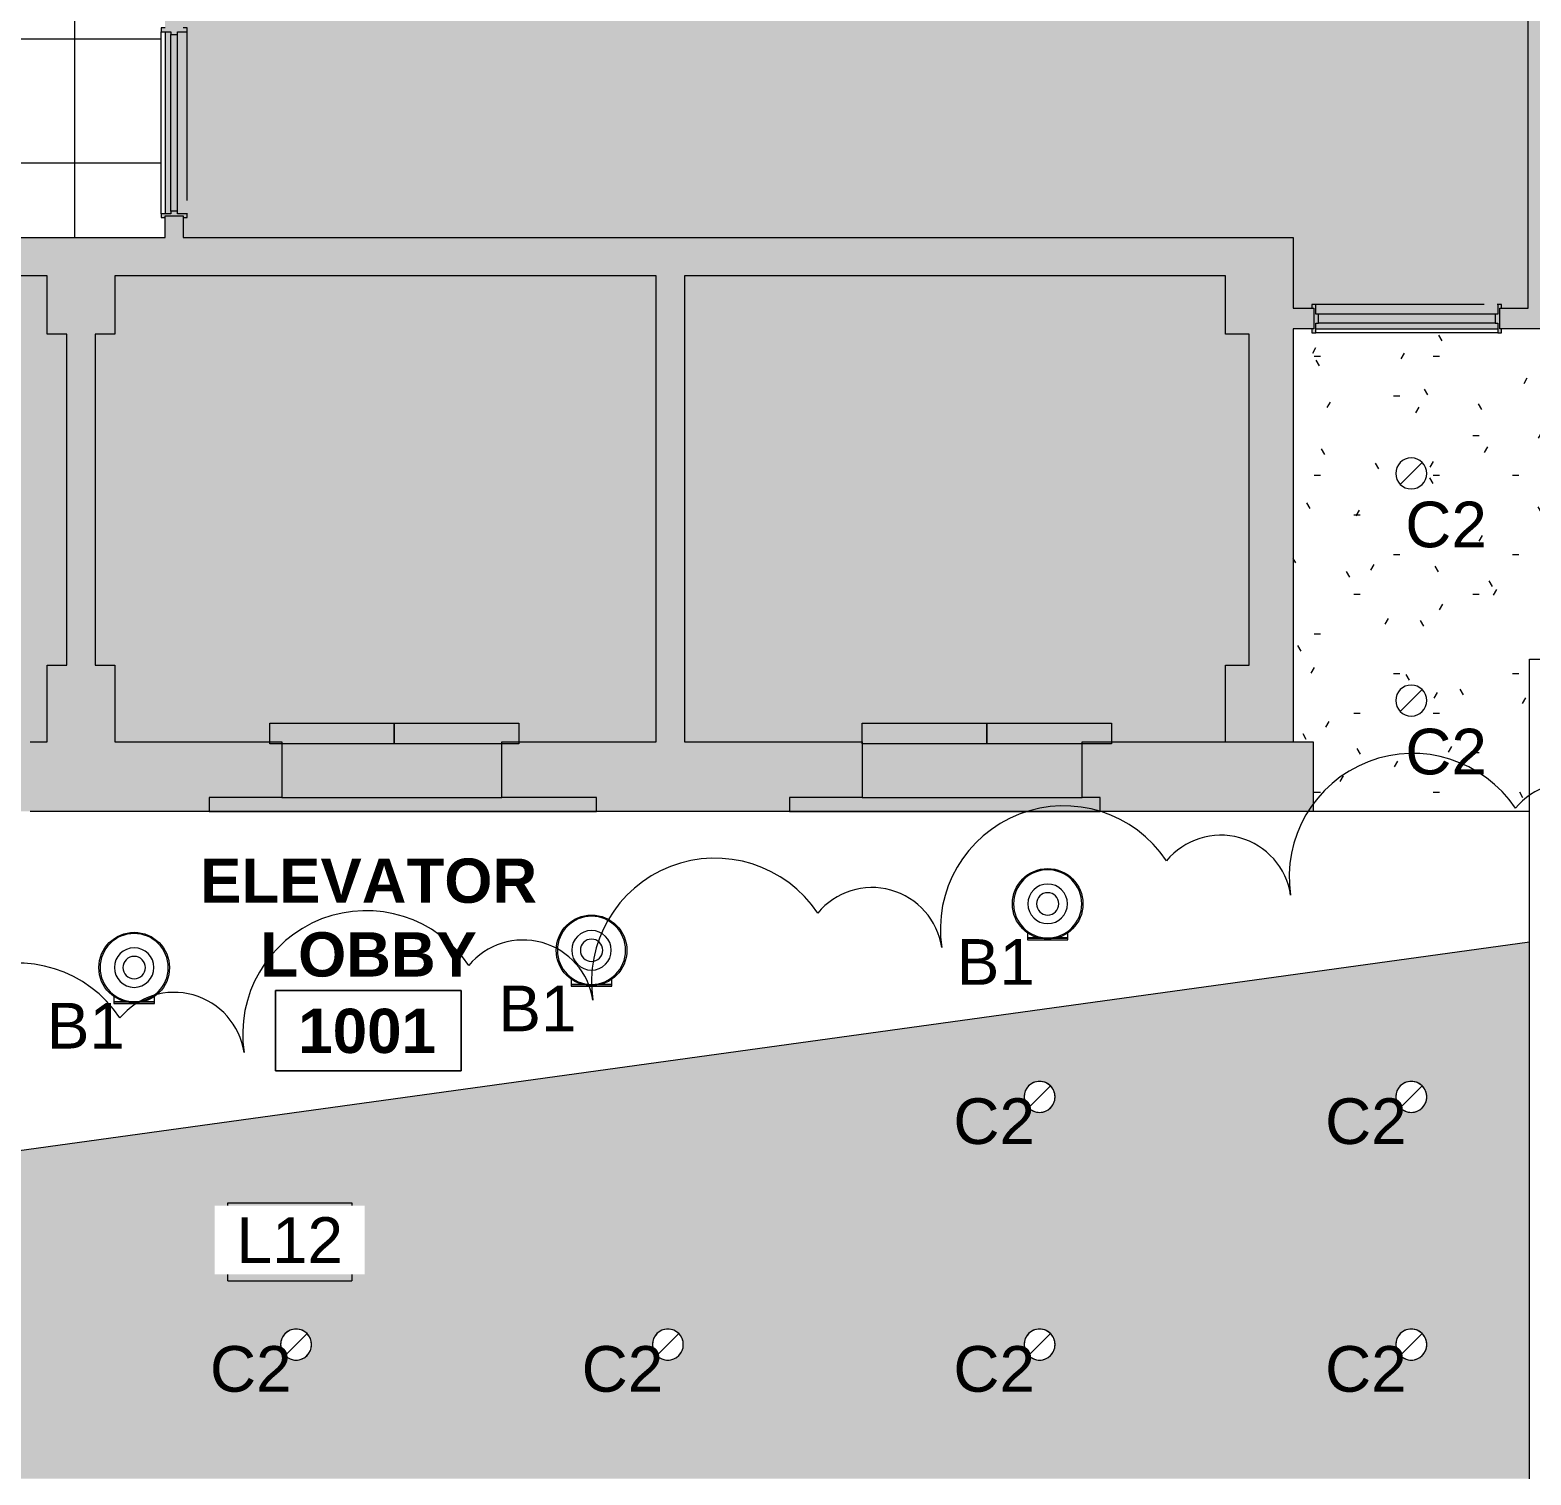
# Model space of a CAD drawing. Header units: inches. Extents: x 4387 to 7158, y 1246 to 2590.
# Drawn here: x 5480.6 to 5771.3, y 1849.2 to 2129.2 of the extents above; entities that cross this region are included whole.
import ezdxf

# ---------------------------------------------------------------- set-up
doc = ezdxf.new("R2010")
doc.units = ezdxf.units.IN
doc.header["$MEASUREMENT"] = 0
for name, color, linetype, lineweight in [('A-ANNO-KEYN', 231, 'Continuous', 9), ('A-AREA-IDEN', 2, 'Continuous', 9), ('A-CLNG', 13, 'Continuous', 13), ('A-CLNG-PATT', 13, 'Continuous', 13), ('A-DETL', 90, 'Continuous', 9), ('A-DETL-GENF', 92, 'Continuous', 9), ('A-DETL-THIN', 151, 'Continuous', 9), ('A-DOOR', 31, 'Continuous', 13), ('A-GENM', 13, 'Continuous', 9), ('A-WALL', 113, 'Continuous', 13), ('A-WALL-PATT', 111, 'Continuous', 13), ('E-LITE-EQPM', 33, 'Continuous', 9), ('E-LITE-EQPM-IDEN', 33, 'Continuous', 9), ('G-ANNO-REVC', 71, 'Continuous', 9), ('I-WALL', 2, 'Continuous', 13)]:
    doc.layers.add(name, color=color, linetype=linetype, lineweight=lineweight)
doc.styles.add('Arial', font='arial.ttf', dxfattribs={"height": 8.851796})
doc.styles.add('Swis721 Lt BT_B', font='', dxfattribs={"height": 8.583975})
doc.styles.get('Swis721 Lt BT_B').set_extended_font_data('Swis721 Lt BT', bold=True)
pattern_1 = [(0, (0, 0), (30.72, 7.68), [1.267, -21.773, 1.267, -21.773, -122.88]), (0, (0, 0), (30.72, 7.68), [-46.08, 1.267, -44.813, 1.267, -21.773, -53.76]), (0, (0, 0), (30.72, 7.68), [-115.2, 1.267, -14.093, 1.267, -37.133]), (120, (11.52, 3.84), (-22.011075, 22.7643), [1.267, -21.773, 1.267, -21.773, -122.88]), (120, (11.52, 3.84), (-22.011075, 22.7643), [-46.08, 1.267, -44.813, 1.267, -21.773, -53.76]), (120, (11.52, 3.84), (-22.011075, 22.7643), [-115.2, 1.267, -14.093, 1.267, -37.133]), (240, (15.36, 19.2), (-8.708925, -30.4443), [1.267, -21.773, 1.267, -21.773, -122.88]), (240, (15.36, 19.2), (-8.708925, -30.4443), [-46.08, 1.267, -44.813, 1.267, -21.773, -53.76]), (240, (15.36, 19.2), (-8.708925, -30.4443), [-115.2, 1.267, -14.093, 1.267, -37.133])]

# ---------------------------------------------------------------- blocks, each defined once
blk = doc.blocks.new('Single Flush_No Glass - 3_-0_x8_-0_-4442643-10TH FLOOR RCP')
at = {"layer": 'A-DOOR'}
h = blk.add_hatch(color=10, dxfattribs=at)
h.paths.add_polyline_path([(-13.63, -2.66), (-13.63, -0.79), (-13.13, -0.79), (-13.13, 0.96), (-13.63, 0.96), (-13.63, 2.84), (-14.38, 2.84), (-14.38, 2.09), (-14.01, 2.09), (-14.01, -1.91), (-14.38, -1.91), (-14.38, -2.66), (-14.01, -2.66)], flags=0)
h.paths.add_polyline_path([(22.09, -2.66), (22.37, -2.66), (22.37, -1.91), (21.99, -1.91), (21.99, 2.09), (22.37, 2.09), (22.37, 2.84), (21.62, 2.84), (21.62, 0.96), (21.12, 0.96), (21.12, -0.79), (21.62, -0.79), (21.62, -2.66), (21.99, -2.66)], flags=0)
at = {"layer": 'A-DOOR', "color": 8, "lineweight": 20}
for p, q in [((-13.63, 2.84), (-14.38, 2.84)), ((-14.38, 2.84), (-14.38, 2.09)), ((-13.63, 0.96), (-13.63, 2.84)), ((-13.13, 0.96), (-13.63, 0.96)), ((-13.13, -0.79), (-13.13, 0.96)), ((21.12, 0.96), (21.12, -0.79)), ((21.62, 0.96), (21.12, 0.96)), ((21.62, 2.84), (21.62, 0.96)), ((22.37, 2.84), (21.62, 2.84)), ((22.37, 2.09), (22.37, 2.84)), ((-14.38, -1.91), (-14.38, -2.66)), ((-14.38, -2.66), (-13.63, -2.66)), ((-13.63, -0.79), (-13.13, -0.79)), ((-13.63, -2.66), (-13.63, -0.79)), ((21.12, -0.79), (21.62, -0.79)), ((21.62, -0.79), (21.62, -2.66)), ((21.62, -2.66), (22.37, -2.66)), ((22.37, -2.66), (22.37, -1.91))]:
    blk.add_line(p, q, dxfattribs=at)
at = {"layer": 'A-DOOR', "color": 55}
for p, q in [((19.02, 2.84), (-13.63, 2.84)), ((21.12, 0.96), (-13.13, 0.96)), ((21.62, 2.84), (21.49, 2.84)), ((21.62, -2.66), (-13.63, -2.66)), ((21.12, -0.79), (-13.13, -0.79))]:
    blk.add_line(p, q, dxfattribs=at)
blk = doc.blocks.new('Single Flush_No Glass - 3_-0_x8_-0_-4442633-10TH FLOOR RCP')
at = {"layer": 'A-DOOR'}
h = blk.add_hatch(color=10, dxfattribs=at)
h.paths.add_polyline_path([(22.37, 1.84), (22.37, 2.59), (21.62, 2.59), (21.62, 0.71), (21.12, 0.71), (21.12, -0.54), (21.62, -0.54), (21.62, -2.41), (22.37, -2.41), (22.37, -1.66), (21.99, -1.66), (21.99, 1.84)], flags=0)
h.paths.add_polyline_path([(-13.13, 0.71), (-13.63, 0.71), (-13.63, 2.59), (-14.38, 2.59), (-14.38, 1.84), (-14.01, 1.84), (-14.01, -1.66), (-14.38, -1.66), (-14.38, -2.41), (-13.63, -2.41), (-13.63, -0.54), (-13.13, -0.54)], flags=0)
at = {"layer": 'A-DOOR', "color": 8, "lineweight": 20}
for p, q in [((-13.63, 2.59), (-14.38, 2.59)), ((-14.38, 2.59), (-14.38, 1.84)), ((-13.63, 0.71), (-13.63, 2.59)), ((-13.13, 0.71), (-13.63, 0.71)), ((-13.13, -0.54), (-13.13, 0.71)), ((21.12, 0.71), (21.12, -0.54)), ((21.62, 0.71), (21.12, 0.71)), ((21.62, 2.59), (21.62, 0.71)), ((22.37, 2.59), (21.62, 2.59)), ((22.37, 1.84), (22.37, 2.59)), ((-14.38, -1.66), (-14.38, -2.41)), ((-14.38, -2.41), (-13.63, -2.41)), ((-13.63, -0.54), (-13.13, -0.54)), ((-13.63, -2.41), (-13.63, -0.54)), ((21.12, -0.54), (21.62, -0.54)), ((21.62, -0.54), (21.62, -2.41)), ((21.62, -2.41), (22.37, -2.41)), ((22.37, -2.41), (22.37, -1.66))]:
    blk.add_line(p, q, dxfattribs=at)
at = {"layer": 'A-DOOR', "color": 55}
for p, q in [((19.02, 2.59), (-13.63, 2.59)), ((21.12, 0.71), (-13.13, 0.71)), ((21.62, 2.59), (21.49, 2.59)), ((21.62, -2.41), (-13.63, -2.41)), ((21.12, -0.54), (-13.13, -0.54))]:
    blk.add_line(p, q, dxfattribs=at)
blk = doc.blocks.new('Doors 1 - Doors 1-4887781-10TH FLOOR RCP')
at = {"layer": 'A-DOOR'}
for p, q in [((5419.85, 1990.83), (5419.85, 1994.88)), ((5419.85, 1994.88), (5443.99, 1994.88)), ((5443.99, 1990.83), (5443.99, 1994.88)), ((5443.99, 1994.88), (5468.12, 1994.88)), ((5443.99, 1994.88), (5443.99, 1990.83)), ((5468.12, 1994.88), (5468.12, 1990.83)), ((5527, 1990.83), (5527, 1994.88)), ((5527, 1994.88), (5551.14, 1994.88)), ((5551.14, 1990.83), (5551.14, 1994.88)), ((5551.14, 1994.88), (5575.27, 1994.88)), ((5551.14, 1994.88), (5551.14, 1990.83)), ((5575.27, 1994.88), (5575.27, 1990.83)), ((5641.76, 1990.83), (5641.76, 1994.88)), ((5641.76, 1994.88), (5665.9, 1994.88)), ((5665.9, 1990.83), (5665.9, 1994.88)), ((5665.9, 1994.88), (5690.03, 1994.88)), ((5665.9, 1994.88), (5665.9, 1990.83)), ((5690.03, 1994.88), (5690.03, 1990.83)), ((5443.99, 1990.83), (5419.85, 1990.83)), ((5468.12, 1990.83), (5443.99, 1990.83)), ((5551.14, 1990.83), (5527, 1990.83)), ((5575.27, 1990.83), (5551.14, 1990.83)), ((5665.9, 1990.83), (5641.76, 1990.83)), ((5690.03, 1990.83), (5665.9, 1990.83))]:
    blk.add_line(p, q, dxfattribs=at)
blk = doc.blocks.new('Downlight - Recessed Can - C2 - 6_ Downlight - Flangeless-5983455-10TH FLOOR RCP')
at = {"layer": 'E-LITE-EQPM'}
for q in [(-2.12, -2.12), (2.12, 2.12)]:
    blk.add_line((0, 0), q, dxfattribs=at)
for start, end in [(360, 180), (180, 360)]:
    blk.add_arc((0, 0), 3, start, end, dxfattribs=at)
blk = doc.blocks.new('L-Surface Mounted Downlight - B - DOWNLIGHT_ SURFACE MOUNTED-5054385-10TH FLOOR RCP')
at = {"layer": 'A-GENM'}
for p, q in [((-6.96, 3.92), (-5.54, 3.92)), ((-6.96, -3.92), (-6.96, 3.92)), ((-6.7, 3.92), (-6.7, 1.07)), ((-6.54, 1.94), (-6.54, 3.92)), ((-6.7, -1.07), (-6.7, -3.92)), ((-6.54, -3.92), (-6.54, -1.94)), ((-5.54, -3.92), (-6.96, -3.92))]:
    blk.add_line(p, q, dxfattribs=at)
at = {"layer": 'E-LITE-EQPM'}
for radius in [6.6, 3.83, 2.17]:
    blk.add_circle((0, 0), radius, dxfattribs=at)
for start, end in [(360, 180), (180, 360)]:
    blk.add_arc((0, 0), 6.84, start, end, dxfattribs=at)
blk = doc.blocks.new('Downlight - Recessed Can - C2 - 6_ Downlight - Flangeless-6313321-10TH FLOOR RCP')
at = {"layer": 'E-LITE-EQPM'}
for q in [(-2.12, -2.12), (2.12, 2.12)]:
    blk.add_line((0, 0), q, dxfattribs=at)
for start, end in [(103.6312, 126.2008), (78.9964, 101.0036), (53.7992, 76.3688), (156.6941, 180), (180, 203.3059), (130.583, 152.8285), (27.1715, 49.417), (360, 23.3059), (336.6941, 360), (207.1715, 229.417), (233.7992, 256.3688), (283.6312, 306.2008), (310.583, 332.8285), (258.9964, 281.0036)]:
    blk.add_arc((0, 0), 3, start, end, dxfattribs=at)
blk = doc.blocks.new('OTJ_ Room Tag - Room Name _ Number-360227-10TH FLOOR RCP')
at = {"layer": 'A-AREA-IDEN'}
for p, q in [((-0.1881, -0.1636), (-0.1881, -0.0018)), ((-0.1881, -0.0018), (0.1869, -0.0018)), ((0.1869, -0.0018), (-0.1881, -0.0018)), ((-0.1881, -0.0018), (-0.1881, -0.1636)), ((0.1869, -0.0018), (0.1869, -0.1636)), ((0.1869, -0.1636), (0.1869, -0.0018)), ((0.1869, -0.1636), (-0.1881, -0.1636)), ((-0.1881, -0.1636), (0.1869, -0.1636))]:
    blk.add_line(p, q, dxfattribs=at)
blk = doc.blocks.new('Family - ___-6307642-10TH FLOOR RCP')
at = {"layer": 'G-ANNO-REVC'}
for centre, radius, start, end in [((5748.41, 1965.07), 23.92, 33.7552, 188.5464), ((5778.82, 1969.64), 13.67, 8.5464, 140.3567), ((5680.83, 1954.91), 23.92, 33.7552, 188.5464), ((5711.24, 1959.48), 13.67, 8.5464, 140.3567), ((5613.26, 1944.76), 23.92, 33.7552, 188.5464), ((5643.67, 1949.33), 13.67, 8.5464, 140.3567), ((5545.69, 1934.6), 23.92, 33.7552, 188.5464), ((5576.09, 1939.17), 13.67, 8.5464, 140.3567), ((5478.11, 1924.45), 23.92, 33.7552, 188.5464), ((5508.52, 1929.02), 13.67, 8.5464, 140.3567)]:
    blk.add_arc(centre, radius, start, end, dxfattribs=at)
blk = doc.blocks.new('Keynote Tag - Keynote Number - Boxed-135510-10TH FLOOR RCP')
at = {"layer": 'A-ANNO-KEYN'}
for p, q in [((-0.125, -0.0792), (-0.125, 0.0781)), ((-0.125, 0.0781), (0.125, 0.0781)), ((0.125, 0.0781), (0.125, -0.0792)), ((-0.125, -0.0792), (0.125, -0.0792))]:
    blk.add_line(p, q, dxfattribs=at)

msp = doc.modelspace()

# ---------------------------------------------------------------- hatches: boundary and pattern name
at = {"layer": 'A-CLNG-PATT'}
h = msp.add_hatch(dxfattribs=at)
h.set_pattern_fill('FP_37', color=256, style=0, pattern_type=2)
h.set_pattern_definition([(0, (5657.23, 2415.436), (0, -24), []), (270, (5657.23, 2415.436), (-24, -1e-15), [])])
h.paths.add_polyline_path([(5286.8, 2088.94), (5506.75, 2088.94), (5506.75, 2092.81), (5506, 2092.81), (5506, 2129.56), (5506.75, 2129.56), (5506.75, 2136.94), (5531.25, 2136.94), (5531.25, 2262.81), (5530.5, 2262.81), (5530.5, 2299.56), (5531.25, 2299.56), (5531.25, 2319.06), (5849.23, 2319.06), (5849.21, 2398.38), (5845.48, 2398.67), (5845.48, 2524.44), (5736.96, 2524.44), (5736.96, 2511.94), (5707.46, 2511.94), (5707.46, 2524.44), (5465.96, 2524.44), (5465.96, 2512.44), (5442.46, 2512.44), (5442.46, 2480.94), (5442.26, 2480.94), (5438.61, 2439.15), (5439.36, 2439.09), (5436.15, 2402.48), (5435.41, 2402.54), (5434.38, 2390.84), (5435.13, 2390.77), (5435.06, 2389.9), (5469.92, 2386.85), (5469.77, 2385.11), (5434.9, 2388.16), (5431.93, 2354.16), (5431.18, 2354.23), (5425.94, 2294.31), (5252.14, 2281.21), (5257.67, 2207.84), (5448.03, 2222.19), (5450.12, 2194.53), (5446.38, 2194.24), (5445.96, 2199.73), (5279.4, 2187.18), (5285.31, 2108.72)], flags=0)
h.paths.add_polyline_path([(5442.46, 2151.35), (5417.23, 2151.35), (5417.23, 2175.91), (5465.86, 2175.91), (5465.86, 2151.35), (5443.41, 2151.35)], flags=0)
h.paths.add_polyline_path([(5321.23, 2151.35), (5321.23, 2175.91), (5369.86, 2175.91), (5369.86, 2151.35)], flags=0)
h.paths.add_polyline_path([(5512.39, 2247.6), (5488.82, 2247.6), (5488.82, 2272.16), (5513.45, 2272.16), (5513.45, 2247.6), (5512.69, 2247.6)], flags=0)
h.paths.add_polyline_path([(5296.82, 2247.6), (5296.82, 2272.16), (5321.45, 2272.16), (5321.45, 2247.6), (5305.44, 2247.6)], flags=0)
h.paths.add_polyline_path([(5403.94, 2247.6), (5392.82, 2247.6), (5392.82, 2272.16), (5417.45, 2272.16), (5417.45, 2247.6)], flags=0)
h.paths.add_polyline_path([(5438.46, 2279.94), (5438.46, 2303.94), (5462.46, 2303.94), (5462.46, 2279.94), (5442.46, 2279.94)], flags=0)
h.paths.add_polyline_path([(5488.82, 2367.6), (5488.82, 2392.16), (5513.45, 2392.16), (5513.45, 2367.6), (5512.39, 2367.6)], flags=0)
h.paths.add_polyline_path([(5680.82, 2367.6), (5680.82, 2392.16), (5705.45, 2392.16), (5705.45, 2367.6)], flags=0)
h.paths.add_polyline_path([(5596.42, 2367.6), (5584.82, 2367.6), (5584.82, 2392.16), (5609.45, 2392.16), (5609.45, 2367.6)], flags=0)
h.paths.add_polyline_path([(5776.82, 2367.6), (5776.82, 2392.16), (5801.45, 2392.16), (5801.45, 2367.6), (5788.33, 2367.6)], flags=0)
h.paths.add_polyline_path([(5488.82, 2463.6), (5488.82, 2488.16), (5513.45, 2488.16), (5513.45, 2463.6), (5502.18, 2463.6)], flags=0)
h.paths.add_polyline_path([(5609.45, 2463.6), (5584.82, 2463.6), (5584.82, 2488.16), (5609.45, 2488.16), (5609.45, 2484.22)], flags=0)
h.paths.add_polyline_path([(5680.82, 2463.6), (5680.82, 2488.16), (5705.45, 2488.16), (5705.45, 2463.6)], flags=0)
h.paths.add_polyline_path([(5776.82, 2463.6), (5776.82, 2488.16), (5801.45, 2488.16), (5801.45, 2463.6), (5788.33, 2463.6)], flags=0)
h.paths.add_polyline_path([(5711.39, 2515.87), (5733.02, 2515.87), (5733.02, 2517.33), (5711.66, 2517.33), (5711.66, 2524.44), (5711.39, 2524.44)], flags=0)
h = msp.add_hatch(dxfattribs=at)
h.set_pattern_fill('FP_13', color=256, style=0, pattern_type=2)
h.set_pattern_definition(pattern_1)
h.paths.add_polyline_path([(5753.83, 1977.74), (5771, 1977.74), (5771, 2007.24), (5831, 2007.24), (5831, 2032.49), (5830.25, 2032.49), (5830.25, 2066.62), (5795.25, 2066.62), (5795.25, 2068.37), (5830.25, 2068.37), (5830.25, 2069.24), (5831, 2069.24), (5831, 2071.24), (5765.62, 2071.24), (5765.62, 2070.49), (5728.87, 2070.49), (5728.87, 2071.24), (5725.25, 2071.24), (5725.25, 1991.24), (5729.09, 1991.24), (5729.09, 1977.74), (5746, 1977.74)], flags=0)
h.paths.add_polyline_path([(5748.12, 1996.24), (5747.34, 1996.35), (5746.62, 1996.65), (5746, 1997.12), (5745.52, 1997.74), (5745.22, 1998.47), (5745.12, 1999.24), (5745.22, 2000.02), (5745.52, 2000.74), (5746, 2001.37), (5746.62, 2001.84), (5747.34, 2002.14), (5748.12, 2002.24), (5748.9, 2002.14), (5749.62, 2001.84), (5750.24, 2001.37), (5750.72, 2000.74), (5751.02, 2000.02), (5751.12, 1999.24), (5751.02, 1998.47), (5750.72, 1997.74), (5750.24, 1997.12), (5749.62, 1996.65), (5748.9, 1996.35)], flags=0)
h.paths.add_polyline_path([(5891.8, 2007.24), (5923.65, 2007.24), (5923.65, 2071.24), (5834.75, 2071.24), (5834.75, 2069.24), (5835.5, 2069.24), (5835.5, 2032.49), (5834.75, 2032.49), (5834.75, 2007.24), (5857.31, 2007.24)], flags=0)
h.paths.add_polyline_path([(5748.12, 2040.24), (5747.34, 2040.35), (5746.62, 2040.65), (5746, 2041.12), (5745.52, 2041.74), (5745.22, 2042.47), (5745.12, 2043.24), (5745.22, 2044.02), (5745.52, 2044.74), (5746, 2045.37), (5746.62, 2045.84), (5747.34, 2046.14), (5748.12, 2046.24), (5748.9, 2046.14), (5749.62, 2045.84), (5750.24, 2045.37), (5750.75, 2044.66), (5751.02, 2044.02), (5751.12, 2043.24), (5751.02, 2042.47), (5750.72, 2041.74), (5750.24, 2041.12), (5749.62, 2040.65), (5748.9, 2040.35)], flags=0)
h.paths.add_polyline_path([(5879.2, 2040.24), (5878.42, 2040.35), (5877.7, 2040.65), (5877.08, 2041.12), (5876.6, 2041.74), (5876.3, 2042.47), (5876.2, 2043.24), (5876.3, 2044.02), (5876.6, 2044.74), (5877.08, 2045.37), (5877.7, 2045.84), (5878.42, 2046.14), (5879.2, 2046.24), (5879.98, 2046.14), (5880.7, 2045.84), (5881.32, 2045.37), (5881.8, 2044.74), (5882.1, 2044.02), (5882.2, 2043.24), (5882.1, 2042.47), (5881.8, 2041.74), (5881.32, 2041.12), (5880.7, 2040.65), (5879.98, 2040.35)], flags=0)
at = {"layer": 'A-DETL-GENF'}
h = msp.add_hatch(color=9, dxfattribs=at)
h.paths.add_polyline_path([(5684.39, 1977.74), (5687.86, 1977.74), (5687.86, 1991.24), (5712.13, 1991.24), (5712.13, 2006.1), (5716.72, 2006.1), (5716.72, 2070.26), (5712.13, 2070.26), (5712.13, 2081.51), (5607.33, 2081.51), (5607.33, 1991.24), (5627.71, 1991.24), (5627.71, 1977.74), (5641.76, 1977.74)], flags=0)
h.paths.add_polyline_path([(5422.86, 1977.74), (5480.58, 1977.74), (5480.58, 1991.24), (5483.89, 1991.24), (5483.89, 2006.1), (5487.71, 2006.1), (5487.71, 2070.26), (5483.89, 2070.26), (5483.89, 2081.51), (5385.01, 2081.51), (5385.01, 2070.26), (5380.25, 2070.26), (5380.25, 2006.1), (5385.01, 2006.1), (5385.01, 1991.24), (5408.81, 1991.24), (5408.81, 1977.74)], flags=0)
h.paths.add_polyline_path([(5515.29, 1977.74), (5590.33, 1977.74), (5590.33, 1980.44), (5571.97, 1980.44), (5571.97, 1991.24), (5601.83, 1991.24), (5601.83, 2081.51), (5497.01, 2081.51), (5497.01, 2070.26), (5493.21, 2070.26), (5493.21, 2006.1), (5497.01, 2006.1), (5497.01, 1991.24), (5529.34, 1991.22), (5529.34, 1980.44), (5515.29, 1980.44)], flags=0)
h.paths.add_polyline_path([(5764.37, 2071.24), (5764.87, 2071.24), (5764.87, 2072.37), (5764.37, 2072.37), (5764.37, 2074.12), (5764.87, 2074.12), (5764.87, 2075.99), (5765.62, 2075.99), (5765.62, 2075.24), (5770.75, 2075.24), (5770.75, 2182.44), (5763.08, 2182.44), (5763.08, 2176.34), (5755.21, 2176.34), (5755.21, 2182.44), (5534.75, 2182.44), (5534.75, 2133.44), (5510.25, 2133.44), (5510.25, 2129.56), (5511, 2129.56), (5511, 2128.81), (5509.12, 2128.81), (5509.12, 2128.31), (5507.87, 2128.31), (5507.87, 2128.81), (5506.75, 2128.81), (5506.75, 2093.56), (5507.87, 2093.56), (5507.87, 2094.06), (5509.12, 2094.06), (5509.12, 2093.56), (5511, 2093.56), (5511, 2092.81), (5510.25, 2092.81), (5510.25, 2088.94), (5725.25, 2088.94), (5725.25, 2075.24), (5728.87, 2075.24), (5728.87, 2075.99), (5729.62, 2075.99), (5729.62, 2074.12), (5730.12, 2074.12), (5730.12, 2072.37), (5729.62, 2072.37), (5729.62, 2071.24), (5753.83, 2071.24)], flags=0)
h = msp.add_hatch(dxfattribs=at)
h.set_pattern_fill('FP_13', style=0, pattern_type=2)
h.set_pattern_definition(pattern_1)
h.paths.add_polyline_path([(5140.83, 1514.25), (5140.83, 1562.74), (5082.38, 1562.74), (5074.69, 1588.88), (5098.67, 1595.93), (5057.41, 1765.81), (5035.33, 1765.81), (5035.33, 1796.06), (5250.97, 1848.44), (5771, 1848.44), (5771, 1952.43), (4996, 1845.34), (5093.38, 1514.25), (5106.74, 1514.25)], flags=0)
h.paths.add_polyline_path([(5051.84, 1813.68), (5051.06, 1813.78), (5050.34, 1814.08), (5049.72, 1814.56), (5049.24, 1815.18), (5048.94, 1815.9), (5048.84, 1816.68), (5048.94, 1817.45), (5049.24, 1818.18), (5049.72, 1818.8), (5050.34, 1819.28), (5051.06, 1819.57), (5051.84, 1819.68), (5052.61, 1819.57), (5053.34, 1819.28), (5053.96, 1818.8), (5054.44, 1818.18), (5054.73, 1817.45), (5054.84, 1816.68), (5054.73, 1815.9), (5054.44, 1815.18), (5053.96, 1814.56), (5053.34, 1814.08), (5052.61, 1813.78)], flags=0)
h.paths.add_polyline_path([(5110.14, 1827.84), (5109.37, 1827.94), (5108.64, 1828.24), (5108.02, 1828.72), (5107.54, 1829.34), (5107.24, 1830.06), (5107.14, 1830.84), (5107.24, 1831.62), (5107.54, 1832.34), (5108.03, 1832.97), (5108.64, 1833.44), (5109.37, 1833.74), (5110.22, 1833.83), (5111.03, 1833.69), (5111.64, 1833.44), (5112.26, 1832.96), (5112.74, 1832.34), (5113.04, 1831.62), (5113.14, 1830.84), (5113.04, 1830.06), (5112.74, 1829.34), (5112.26, 1828.72), (5111.64, 1828.24), (5110.92, 1827.94)], flags=0)
h.paths.add_polyline_path([(5168.45, 1842), (5167.67, 1842.1), (5166.95, 1842.4), (5166.33, 1842.88), (5165.85, 1843.5), (5165.55, 1844.22), (5165.45, 1845), (5165.55, 1845.78), (5165.85, 1846.5), (5166.33, 1847.12), (5166.95, 1847.6), (5167.67, 1847.9), (5168.45, 1848), (5169.22, 1847.9), (5169.95, 1847.6), (5170.57, 1847.12), (5171.04, 1846.5), (5171.34, 1845.78), (5171.45, 1845), (5171.34, 1844.22), (5171.04, 1843.5), (5170.57, 1842.88), (5169.95, 1842.4), (5169.22, 1842.1)], flags=0)
h.paths.add_polyline_path([(5226.75, 1856.16), (5225.98, 1856.26), (5225.25, 1856.56), (5224.63, 1857.04), (5224.15, 1857.66), (5223.85, 1858.39), (5223.75, 1859.16), (5223.85, 1859.94), (5224.15, 1860.66), (5224.63, 1861.28), (5225.25, 1861.76), (5225.98, 1862.06), (5226.75, 1862.16), (5227.53, 1862.06), (5228.25, 1861.76), (5228.87, 1861.28), (5229.35, 1860.66), (5229.65, 1859.94), (5229.75, 1859.16), (5229.65, 1858.39), (5229.35, 1857.66), (5228.87, 1857.04), (5228.25, 1856.56), (5227.53, 1856.26)], flags=0)
h.paths.add_polyline_path([(5748.12, 1871.44), (5747.34, 1871.54), (5746.62, 1871.84), (5746, 1872.32), (5745.52, 1872.94), (5745.22, 1873.66), (5745.12, 1874.44), (5745.22, 1875.22), (5745.52, 1875.94), (5746, 1876.56), (5746.62, 1877.04), (5747.34, 1877.34), (5748.12, 1877.44), (5748.9, 1877.34), (5749.62, 1877.04), (5750.24, 1876.56), (5750.72, 1875.94), (5751.02, 1875.22), (5751.12, 1874.44), (5751.02, 1873.66), (5750.72, 1872.94), (5750.24, 1872.32), (5749.62, 1871.84), (5748.9, 1871.54)], flags=0)
h.paths.add_polyline_path([(5676.12, 1871.44), (5675.34, 1871.54), (5674.62, 1871.84), (5674, 1872.32), (5673.52, 1872.94), (5673.22, 1873.66), (5673.12, 1874.44), (5673.22, 1875.22), (5673.52, 1875.94), (5674, 1876.56), (5674.62, 1877.04), (5675.34, 1877.34), (5676.23, 1877.43), (5676.9, 1877.34), (5677.62, 1877.04), (5678.24, 1876.56), (5678.72, 1875.94), (5679.02, 1875.22), (5679.12, 1874.44), (5679.02, 1873.66), (5678.72, 1872.94), (5678.24, 1872.32), (5677.62, 1871.84), (5676.9, 1871.54), (5676.23, 1871.45)], flags=0)
h.paths.add_polyline_path([(5604.12, 1871.44), (5603.34, 1871.54), (5602.62, 1871.84), (5602, 1872.32), (5601.52, 1872.94), (5601.22, 1873.66), (5601.12, 1874.44), (5601.22, 1875.22), (5601.52, 1875.94), (5602, 1876.56), (5602.62, 1877.04), (5603.34, 1877.34), (5604.12, 1877.44), (5604.9, 1877.34), (5605.62, 1877.04), (5606.24, 1876.56), (5606.74, 1875.89), (5607.02, 1875.22), (5607.12, 1874.44), (5607.02, 1873.66), (5606.72, 1872.94), (5606.24, 1872.32), (5605.62, 1871.84), (5604.9, 1871.54)], flags=0)
h.paths.add_polyline_path([(5532.12, 1871.44), (5531.34, 1871.54), (5530.62, 1871.84), (5530, 1872.32), (5529.52, 1872.94), (5529.2, 1873.81), (5529.12, 1874.44), (5529.22, 1875.22), (5529.52, 1875.94), (5530, 1876.56), (5530.62, 1877.04), (5531.34, 1877.34), (5532.12, 1877.44), (5532.9, 1877.34), (5533.62, 1877.04), (5534.24, 1876.56), (5534.72, 1875.94), (5535.02, 1875.22), (5535.11, 1874.35), (5535.02, 1873.66), (5534.67, 1872.88), (5534.24, 1872.32), (5533.62, 1871.84), (5532.9, 1871.54)], flags=0)
h.paths.add_polyline_path([(5460.12, 1871.44), (5459.34, 1871.54), (5458.62, 1871.84), (5458, 1872.32), (5457.52, 1872.94), (5457.22, 1873.66), (5457.12, 1874.44), (5457.22, 1875.22), (5457.52, 1875.94), (5458, 1876.56), (5458.62, 1877.04), (5459.34, 1877.34), (5460.12, 1877.44), (5460.9, 1877.34), (5461.62, 1877.04), (5462.24, 1876.56), (5462.72, 1875.94), (5463.02, 1875.22), (5463.12, 1874.44), (5463.02, 1873.66), (5462.72, 1872.94), (5462.24, 1872.32), (5461.62, 1871.84), (5460.9, 1871.54), (5460.65, 1871.51)], flags=0)
h.paths.add_polyline_path([(5388.12, 1871.44), (5387.34, 1871.54), (5386.62, 1871.84), (5386, 1872.32), (5385.52, 1872.94), (5385.22, 1873.66), (5385.12, 1874.44), (5385.25, 1875.29), (5385.52, 1875.94), (5386, 1876.56), (5386.62, 1877.04), (5387.34, 1877.34), (5388.12, 1877.44), (5388.9, 1877.34), (5389.62, 1877.04), (5390.24, 1876.56), (5390.72, 1875.94), (5391.02, 1875.22), (5391.12, 1874.44), (5391.02, 1873.66), (5390.72, 1872.94), (5390.24, 1872.32), (5389.62, 1871.84), (5388.9, 1871.54)], flags=0)
h.paths.add_polyline_path([(5316.12, 1871.44), (5315.34, 1871.54), (5314.62, 1871.84), (5314, 1872.32), (5313.52, 1872.94), (5313.22, 1873.66), (5313.12, 1874.44), (5313.22, 1875.22), (5313.52, 1875.94), (5314.06, 1876.61), (5314.62, 1877.04), (5315.34, 1877.34), (5316.12, 1877.44), (5316.9, 1877.34), (5317.62, 1877.04), (5318.24, 1876.56), (5318.72, 1875.94), (5319.02, 1875.22), (5319.12, 1874.44), (5319.02, 1873.66), (5318.72, 1872.94), (5318.24, 1872.32), (5317.62, 1871.84), (5316.9, 1871.54)], flags=0)
h.paths.add_polyline_path([(5748.12, 1919.44), (5747.34, 1919.54), (5746.62, 1919.84), (5746, 1920.32), (5745.51, 1920.97), (5745.21, 1921.75), (5745.12, 1922.44), (5745.22, 1923.22), (5745.52, 1923.94), (5746, 1924.56), (5746.62, 1925.04), (5747.34, 1925.34), (5748.12, 1925.44), (5748.9, 1925.34), (5749.62, 1925.04), (5750.24, 1924.56), (5750.72, 1923.94), (5751.02, 1923.22), (5751.12, 1922.44), (5751.02, 1921.66), (5750.72, 1920.94), (5750.24, 1920.32), (5749.62, 1919.84), (5748.9, 1919.54)], flags=0)
h.paths.add_polyline_path([(5676.12, 1919.44), (5675.34, 1919.54), (5674.62, 1919.84), (5674, 1920.32), (5673.51, 1920.97), (5673.22, 1921.66), (5673.12, 1922.44), (5673.22, 1923.22), (5673.52, 1923.94), (5674, 1924.56), (5674.62, 1925.04), (5675.34, 1925.34), (5676.23, 1925.43), (5676.9, 1925.34), (5677.62, 1925.04), (5678.24, 1924.56), (5678.72, 1923.94), (5679.02, 1923.22), (5679.12, 1922.44), (5679.02, 1921.66), (5678.72, 1920.94), (5678.24, 1920.32), (5677.62, 1919.84), (5676.9, 1919.54), (5676.23, 1919.45)], flags=0)
at = {"layer": 'A-WALL-PATT', "lineweight": 9}
for points in [[(5770.75, 2075.24), (5774.75, 2075.24), (5774.75, 2185.94), (5770.75, 2185.94), (5770.75, 2104.59)], [(5510.25, 2081.51), (5712.13, 2081.51), (5712.13, 2088.94), (5377.75, 2088.94), (5377.75, 2081.51), (5506.75, 2081.51)], [(5725.25, 2070.26), (5725.25, 2088.94), (5712.13, 2088.94), (5712.13, 2070.26), (5719.34, 2070.26)], [(5483.89, 2070.26), (5497.01, 2070.26), (5497.01, 2081.51), (5483.89, 2081.51)], [(5601.83, 1991.24), (5607.33, 1991.24), (5607.33, 2081.51), (5601.83, 2081.51)], [(5487.71, 2006.1), (5493.21, 2006.1), (5493.21, 2070.26), (5487.71, 2070.26), (5487.71, 2061.78)], [(5719.34, 2006.1), (5725.25, 2006.1), (5725.25, 2070.26), (5716.72, 2070.26), (5716.72, 2006.1)], [(5493.21, 1991.24), (5497.01, 1991.24), (5497.01, 2006.1), (5483.89, 2006.1), (5483.89, 1991.24), (5487.71, 1991.24)], [(5723.23, 1991.24), (5725.25, 1991.24), (5725.25, 2006.1), (5712.13, 2006.1), (5712.13, 1991.24), (5719.34, 1991.24)], [(5515.29, 1977.74), (5515.29, 1991.24), (5480.58, 1991.24), (5480.58, 1977.74)], [(5601.83, 1977.74), (5627.71, 1977.74), (5627.71, 1991.24), (5590.33, 1991.24), (5590.33, 1977.74)], [(5723.23, 1977.74), (5729.09, 1977.74), (5729.09, 1991.24), (5687.86, 1991.24), (5687.86, 1977.74), (5719.34, 1977.74)]]:
    msp.add_hatch(color=7, dxfattribs=at).paths.add_polyline_path(points, flags=0)
h = msp.add_hatch(color=7, dxfattribs=at)
h.paths.add_polyline_path([(5506.75, 2088.94), (5510.25, 2088.94), (5510.25, 2093.19), (5506.75, 2093.19), (5506.75, 2089.22)], flags=0)
h.paths.add_polyline_path([(5506.75, 2129.19), (5510.25, 2129.19), (5510.25, 2136.94), (5506.75, 2136.94), (5506.75, 2133.44)], flags=0)
h = msp.add_hatch(color=7, dxfattribs=at)
h.paths.add_polyline_path([(5771.39, 2071.24), (5774.75, 2071.24), (5774.75, 2075.24), (5765.25, 2075.24), (5765.25, 2071.24)], flags=0)
h.paths.add_polyline_path([(5729.25, 2071.24), (5729.25, 2075.24), (5725.25, 2075.24), (5725.25, 2071.24)], flags=0)
h = msp.add_hatch(color=7, dxfattribs=at)
h.paths.add_polyline_path([(5581.37, 1980.44), (5590.33, 1980.44), (5590.33, 1991.24), (5571.97, 1991.24), (5571.97, 1980.44)], flags=0)
h.paths.add_polyline_path([(5515.29, 1980.44), (5529.34, 1980.44), (5529.34, 1991.24), (5515.29, 1991.24)], flags=0)

# ---------------------------------------------------------------- linework, layer by layer
at = {"layer": 'A-CLNG'}
for p, q in [((5590.33, 1977.74), (5515.29, 1977.74)), ((5687.86, 1977.74), (5627.71, 1977.74)), ((5771, 1977.74), (5729.09, 1977.74))]:
    msp.add_line(p, q, dxfattribs=at)
for centre, start, end in [((5748.12, 2043.24), 0, 180), ((5748.12, 2043.24), 180, 0), ((5748.12, 1999.24), 0, 180), ((5748.12, 1999.24), 180, 0)]:
    msp.add_arc(centre, 3, start, end, dxfattribs=at)
at = {"layer": 'A-DETL'}
for p, q in [((5771, 1952.43), (4996, 1845.34)), ((5771, 1848.44), (5771, 1952.43))]:
    msp.add_line(p, q, dxfattribs=at)
for centre, start, end in [((5676.12, 1922.44), 0, 180), ((5748.12, 1922.44), 0, 180), ((5676.12, 1922.44), 180, 360), ((5748.12, 1922.44), 180, 360), ((5532.12, 1874.44), 0, 180), ((5604.12, 1874.44), 0, 180), ((5676.12, 1874.44), 0, 180), ((5748.12, 1874.44), 0, 180), ((5532.12, 1874.44), 180, 360), ((5604.12, 1874.44), 180, 360), ((5676.12, 1874.44), 180, 360), ((5748.12, 1874.44), 180, 360)]:
    msp.add_arc(centre, 3, start, end, dxfattribs=at)
at = {"layer": 'A-DETL-THIN'}
for p, q in [((5506.75, 2128.81), (5506.75, 2093.56)), ((5729.62, 2071.24), (5764.87, 2071.24)), ((5515.29, 1977.74), (5590.33, 1977.74)), ((5627.71, 1977.74), (5687.86, 1977.74))]:
    msp.add_line(p, q, dxfattribs=at)
at = {"layer": 'A-WALL', "color": 8, "lineweight": 20}
for p, q in [((5770.75, 2075.24), (5770.75, 2182.44)), ((5725.25, 2075.24), (5729.25, 2075.24)), ((5729.25, 2075.24), (5729.25, 2071.24)), ((5765.25, 2071.24), (5765.25, 2075.24)), ((5765.25, 2075.24), (5770.75, 2075.24)), ((5729.25, 2071.24), (5725.25, 2071.24)), ((5774.75, 2071.24), (5765.25, 2071.24))]:
    msp.add_line(p, q, dxfattribs=at)
at = {"layer": 'I-WALL', "color": 8, "lineweight": 20}
for p, q in [((5506.75, 2088.94), (5506.75, 2093.19)), ((5506.75, 2093.19), (5510.25, 2093.19)), ((5510.25, 2093.19), (5510.25, 2088.94)), ((5377.75, 2088.94), (5506.75, 2088.94)), ((5510.25, 2088.94), (5725.25, 2088.94)), ((5725.25, 2088.94), (5725.25, 2075.24)), ((5483.89, 2081.51), (5385.01, 2081.51)), ((5483.89, 2070.26), (5483.89, 2081.51)), ((5601.83, 2081.51), (5497.01, 2081.51)), ((5497.01, 2081.51), (5497.01, 2070.26)), ((5601.83, 1991.24), (5601.83, 2081.51)), ((5712.13, 2081.51), (5607.33, 2081.51)), ((5607.33, 2081.51), (5607.33, 1991.24)), ((5712.13, 2070.26), (5712.13, 2081.51)), ((5487.71, 2070.26), (5483.89, 2070.26)), ((5487.71, 2006.1), (5487.71, 2070.26)), ((5497.01, 2070.26), (5493.21, 2070.26)), ((5493.21, 2070.26), (5493.21, 2006.1)), ((5716.72, 2070.26), (5712.13, 2070.26)), ((5716.72, 2006.1), (5716.72, 2070.26)), ((5725.25, 2071.24), (5725.25, 1991.24)), ((5483.89, 1991.24), (5483.89, 2006.1)), ((5483.89, 2006.1), (5487.71, 2006.1)), ((5493.21, 2006.1), (5497.01, 2006.1)), ((5497.01, 2006.1), (5497.01, 1991.24)), ((5712.13, 1991.24), (5712.13, 2006.1)), ((5712.13, 2006.1), (5716.72, 2006.1)), ((5480.58, 1991.24), (5483.89, 1991.24)), ((5497.01, 1991.24), (5529.34, 1991.24)), ((5529.34, 1991.24), (5529.34, 1980.44)), ((5571.97, 1991.24), (5601.83, 1991.24)), ((5571.97, 1980.44), (5571.97, 1991.24)), ((5607.33, 1991.24), (5627.71, 1991.24)), ((5687.86, 1991.24), (5729.09, 1991.24)), ((5729.09, 1991.24), (5729.09, 1977.74)), ((5529.34, 1980.44), (5515.29, 1980.44)), ((5515.29, 1980.44), (5515.29, 1977.74)), ((5590.33, 1980.44), (5571.97, 1980.44)), ((5590.33, 1977.74), (5590.33, 1980.44)), ((5627.71, 1980.44), (5627.71, 1977.74)), ((5687.86, 1977.74), (5687.86, 1980.44)), ((5515.29, 1977.74), (5480.58, 1977.74)), ((5627.71, 1977.74), (5590.33, 1977.74)), ((5729.09, 1977.74), (5687.86, 1977.74))]:
    msp.add_line(p, q, dxfattribs=at)
at = {"layer": 'I-WALL'}
for p, q in [((5771, 1952.43), (5771, 2007.24)), ((5771, 2007.24), (5831, 2007.24)), ((5627.71, 1991.24), (5641.76, 1991.24)), ((5641.76, 1991.24), (5641.76, 1980.44)), ((5684.39, 1991.24), (5687.86, 1991.24)), ((5684.39, 1980.44), (5684.39, 1991.24)), ((5641.76, 1980.44), (5627.71, 1980.44)), ((5687.86, 1980.44), (5684.39, 1980.44))]:
    msp.add_line(p, q, dxfattribs=at)
at = {"layer": 'I-WALL', "color": 55}
msp.add_line((5529.34, 1980.44), (5571.97, 1980.44), dxfattribs=at)
at = {"layer": 'I-WALL', "lineweight": 9}
msp.add_line((5641.76, 1980.44), (5684.39, 1980.44), dxfattribs=at)

# ---------------------------------------------------------------- block references
at = {"layer": 'A-ANNO-KEYN', "xscale": 95.99999999999994, "yscale": 95.99999999999994, "zscale": 95.99999999999994}
msp.add_blockref('Keynote Tag - Keynote Number - Boxed-135510-10TH FLOOR RCP', (5530.92, 1894.41), dxfattribs=at)
at = {"layer": 'A-AREA-IDEN', "xscale": 95.99999999999994, "yscale": 95.99999999999994, "zscale": 95.99999999999994}
msp.add_blockref('OTJ_ Room Tag - Room Name _ Number-360227-10TH FLOOR RCP', (5546.15, 1943.21), dxfattribs=at)
at = {"layer": 'A-DOOR', "color": 55, "rotation": 270}
msp.add_blockref('Single Flush_No Glass - 3_-0_x8_-0_-4442633-10TH FLOOR RCP', (5508.41, 2115.18), dxfattribs=at)
at = {"layer": 'A-DOOR', "color": 55}
msp.add_blockref('Single Flush_No Glass - 3_-0_x8_-0_-4442643-10TH FLOOR RCP', (5743.25, 2073.16), dxfattribs=at)
at = {"layer": 'A-DOOR'}
msp.add_blockref('Doors 1 - Doors 1-4887781-10TH FLOOR RCP', (0, 0), dxfattribs=at)
at = {"layer": 'E-LITE-EQPM'}
for name, p in [('Downlight - Recessed Can - C2 - 6_ Downlight - Flangeless-5983455-10TH FLOOR RCP', (5748.12, 2043.24)), ('Downlight - Recessed Can - C2 - 6_ Downlight - Flangeless-5983455-10TH FLOOR RCP', (5748.12, 1999.24)), ('Downlight - Recessed Can - C2 - 6_ Downlight - Flangeless-6313321-10TH FLOOR RCP', (5676.12, 1922.44)), ('Downlight - Recessed Can - C2 - 6_ Downlight - Flangeless-6313321-10TH FLOOR RCP', (5748.12, 1922.44)), ('Downlight - Recessed Can - C2 - 6_ Downlight - Flangeless-6313321-10TH FLOOR RCP', (5532.12, 1874.44)), ('Downlight - Recessed Can - C2 - 6_ Downlight - Flangeless-6313321-10TH FLOOR RCP', (5604.12, 1874.44)), ('Downlight - Recessed Can - C2 - 6_ Downlight - Flangeless-6313321-10TH FLOOR RCP', (5676.12, 1874.44)), ('Downlight - Recessed Can - C2 - 6_ Downlight - Flangeless-6313321-10TH FLOOR RCP', (5748.12, 1874.44))]:
    msp.add_blockref(name, p, dxfattribs=at)
at = {"layer": 'E-LITE-EQPM', "extrusion": (0, 0, -1), "rotation": 90}
for p in [(-5677.69, 1959.84), (-5589.34, 1950.84), (-5500.75, 1947.49)]:
    msp.add_blockref('L-Surface Mounted Downlight - B - DOWNLIGHT_ SURFACE MOUNTED-5054385-10TH FLOOR RCP', p, dxfattribs=at)
at = {"layer": 'G-ANNO-REVC'}
msp.add_blockref('Family - ___-6307642-10TH FLOOR RCP', (0, 0), dxfattribs=at)

# ---------------------------------------------------------------- texts
at = {"layer": 'A-AREA-IDEN', "char_height": 8.584, "attachment_point": 2, "line_spacing_factor": 0.998538, "style": 'Swis721 Lt BT_B'}
for s, insert, width in [('ELEVATOR\\PLOBBY', (5546.16, 1968.63), 69.984), ('1001', (5545.87, 1939.52), 30.672)]:
    msp.add_mtext(s, dxfattribs=dict(at, insert=insert, width=width))
at = {"layer": 'E-LITE-EQPM-IDEN', "char_height": 8.852, "attachment_point": 2, "line_spacing_factor": 0.938532, "style": 'Arial'}
for s, insert, width in [('C2', (5754.86, 2037.78), 18.792), ('C2', (5754.86, 1993.78), 18.792), ('B1', (5667.65, 1953.01), 18.036), ('B1', (5578.86, 1944.01), 18.036), ('B1', (5491.4, 1940.66), 18.036), ('C2', (5667.33, 1922.16), 18.792), ('C2', (5739.33, 1922.16), 18.792), ('C2', (5523.33, 1874.16), 18.792), ('C2', (5595.33, 1874.16), 18.792), ('C2', (5667.33, 1874.16), 18.792), ('C2', (5739.33, 1874.16), 18.792)]:
    msp.add_mtext(s, dxfattribs=dict(at, insert=insert, width=width))

# ---------------------------------------------------------------- next in the draw order: texts
at = {"layer": 'A-ANNO-KEYN', "insert": (5530.89, 1899.12), "char_height": 8.852, "width": 24.624, "attachment_point": 2, "line_spacing_factor": 0.938532, "style": 'Arial', "bg_fill": 3, "box_fill_scale": 1.25, "bg_fill_color": 0, "bg_fill_transparency": 0}
msp.add_mtext('L12', dxfattribs=at)

doc.saveas('drawing.dxf')
